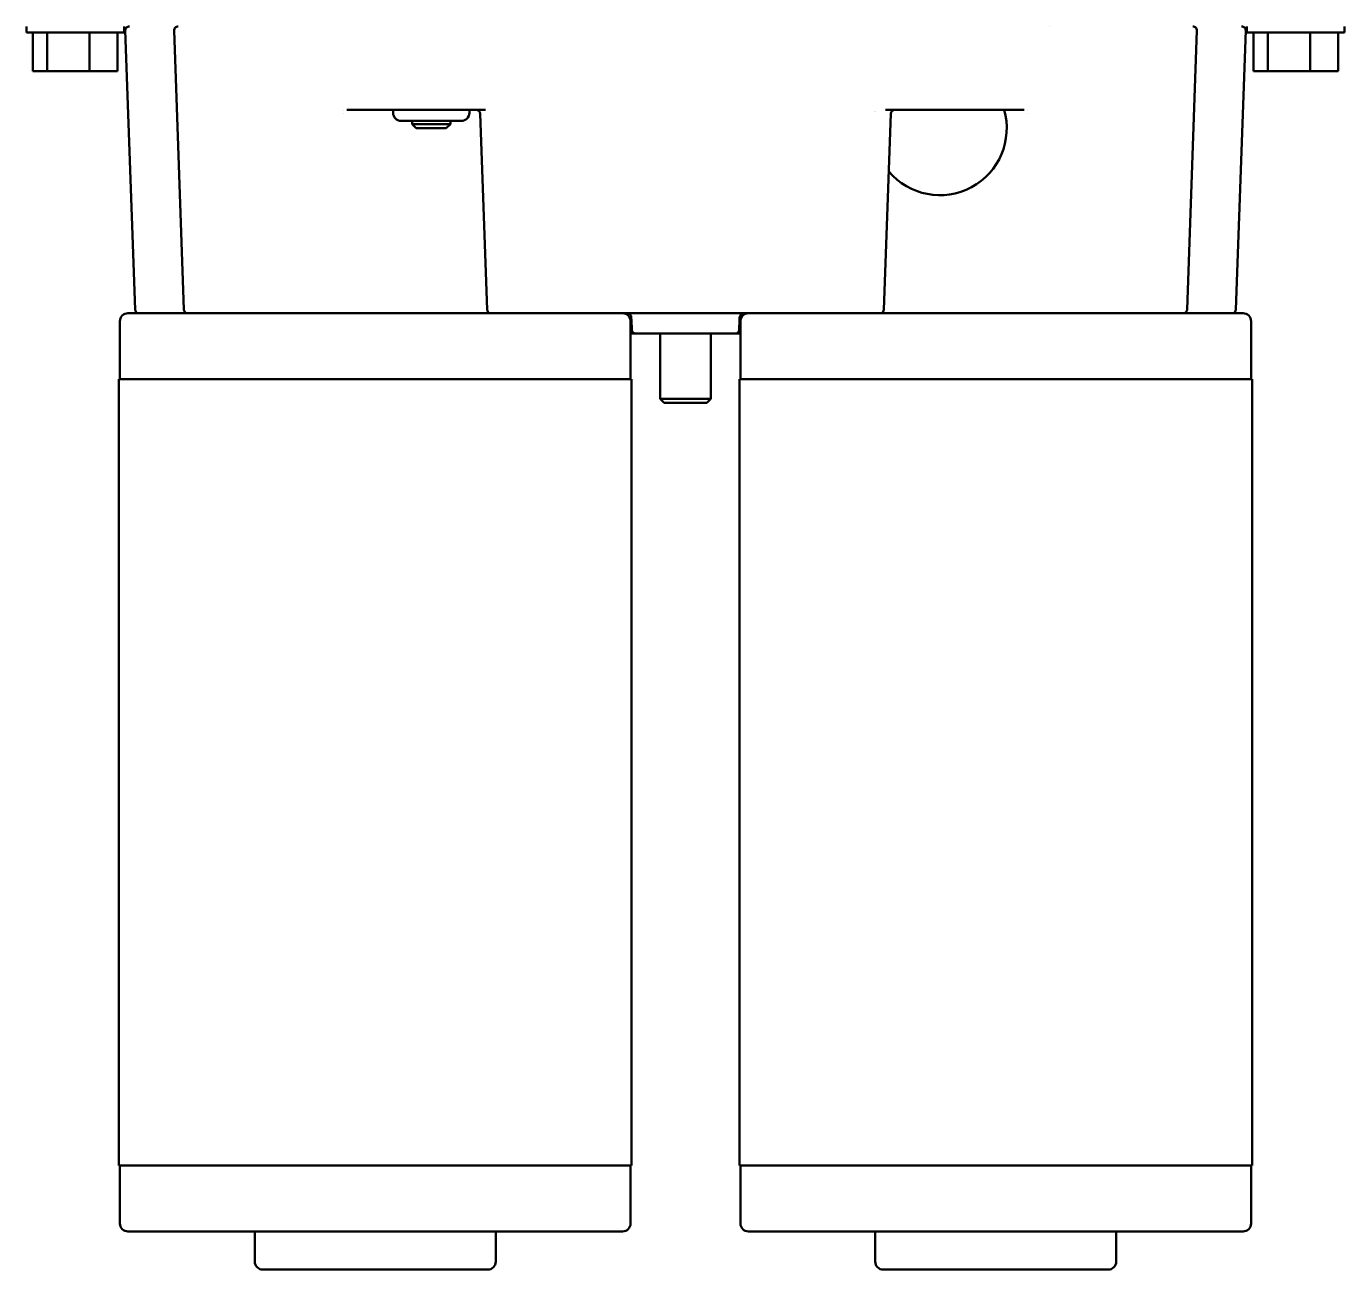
# Model space of a CAD drawing. Header units: inches. Extents: x 7.8 to 84, y 3.4 to 72.4.
# Drawn here: x 20.58 to 27.06, y 62.48 to 68.58 of the extents above; entities that cross this region are included whole.
import ezdxf

# ---------------------------------------------------------------- set-up
doc = ezdxf.new("R2010")
doc.units = ezdxf.units.IN
doc.header["$MEASUREMENT"] = 0
doc.layers.add('Visible (ANSI)', color=7, linetype='Continuous', lineweight=50)

msp = doc.modelspace()

# ---------------------------------------------------------------- linework, layer by layer
at = {"layer": 'Visible (ANSI)'}
for p, q in [((20.5846, 68.5848), (20.5846, 68.5548)), ((21.0646, 68.5848), (21.0646, 68.5548)), ((21.071, 68.5641), (21.1189, 67.1941)), ((21.311, 68.5641), (21.3589, 67.1941)), ((26.2902, 67.1941), (26.3381, 68.5641)), ((26.5302, 67.1941), (26.5781, 68.5641)), ((26.5846, 68.5848), (26.5846, 68.5548)), ((27.0646, 68.5848), (27.0646, 68.5548)), ((20.5846, 68.5548), (21.0646, 68.5548)), ((20.6164, 68.5548), (20.6164, 68.3648)), ((20.6864, 68.5548), (20.6864, 68.3648)), ((20.8946, 68.5548), (20.8946, 68.3648)), ((21.0328, 68.5548), (21.0328, 68.3648)), ((26.5846, 68.5548), (27.0646, 68.5548)), ((26.6164, 68.5548), (26.6164, 68.3648)), ((26.6864, 68.5548), (26.6864, 68.3648)), ((26.8946, 68.5548), (26.8946, 68.3648)), ((27.0328, 68.5548), (27.0328, 68.3648)), ((20.6864, 68.3648), (20.6164, 68.3648)), ((20.8946, 68.3648), (20.6864, 68.3648)), ((21.0328, 68.3648), (20.8946, 68.3648)), ((26.6864, 68.3648), (26.6164, 68.3648)), ((26.8946, 68.3648), (26.6864, 68.3648)), ((27.0328, 68.3648), (26.8946, 68.3648)), ((22.1421, 68.1717), (22.1421, 68.1716)), ((22.16, 68.1748), (22.2696, 68.1748)), ((22.3871, 68.1598), (22.3871, 68.1748)), ((22.5746, 68.1748), (22.8417, 68.1748)), ((22.7621, 68.1598), (22.7621, 68.1748)), ((24.8074, 68.1748), (25.0746, 68.1748)), ((25.3795, 68.1748), (25.4891, 68.1748)), ((25.507, 68.1717), (25.507, 68.1716)), ((22.1421, 68.1557), (22.1421, 68.1557)), ((22.4264, 68.1204), (22.7227, 68.1204)), ((22.4806, 68.1048), (22.4806, 68.1204)), ((22.6686, 68.1048), (22.4806, 68.1048)), ((22.5006, 68.0848), (22.4806, 68.1048)), ((22.6486, 68.0848), (22.6686, 68.1048)), ((22.6686, 68.1048), (22.6686, 68.1204)), ((22.8489, 67.1941), (22.8153, 68.1555)), ((24.8002, 67.1941), (24.8338, 68.1555)), ((25.507, 68.1557), (25.507, 68.1557)), ((22.5006, 68.0848), (22.6486, 68.0848)), ((21.0446, 67.1355), (21.0446, 66.8508)), ((22.1228, 67.1748), (21.0839, 67.1748)), ((22.1553, 67.1748), (22.1228, 67.1748)), ((22.5746, 67.1748), (22.2551, 67.1748)), ((24.6753, 67.1748), (22.9738, 67.1748)), ((23.5546, 67.1355), (23.5546, 66.8508)), ((24.0946, 67.1355), (24.0946, 66.8508)), ((25.394, 67.1748), (25.0746, 67.1748)), ((25.5264, 67.1748), (25.4938, 67.1748)), ((26.5652, 67.1748), (25.5264, 67.1748)), ((26.6046, 67.1355), (26.6046, 66.8508)), ((23.5546, 67.0748), (23.5806, 67.0748)), ((23.6429, 67.0748), (24.0062, 67.0748)), ((23.7001, 66.7548), (23.7001, 67.0748)), ((23.9491, 66.7548), (23.9491, 67.0748)), ((24.0685, 67.0748), (24.0946, 67.0748)), ((21.0396, 66.8508), (23.5596, 66.8508)), ((21.0396, 66.8508), (21.0396, 62.9868)), ((23.5596, 66.8508), (23.5596, 62.9868)), ((24.0896, 66.8508), (26.6096, 66.8508)), ((24.0896, 66.8508), (24.0896, 62.9868)), ((26.6096, 66.8508), (26.6096, 62.9868)), ((23.9491, 66.7548), (23.7001, 66.7548)), ((23.7201, 66.7348), (23.7001, 66.7548)), ((23.9291, 66.7348), (23.9491, 66.7548)), ((23.7201, 66.7348), (23.9291, 66.7348)), ((21.0396, 62.9868), (23.5596, 62.9868)), ((21.0446, 62.7022), (21.0446, 62.9868)), ((23.5546, 62.7022), (23.5546, 62.9868)), ((24.0896, 62.9868), (26.6096, 62.9868)), ((24.0946, 62.7022), (24.0946, 62.9868)), ((26.6046, 62.7022), (26.6046, 62.9868)), ((21.0839, 62.6628), (23.5152, 62.6628)), ((21.7076, 62.5147), (21.7076, 62.6628)), ((22.8916, 62.5147), (22.8916, 62.6628)), ((24.1339, 62.6628), (26.5652, 62.6628)), ((24.7576, 62.5147), (24.7576, 62.6628)), ((25.9416, 62.5147), (25.9416, 62.6628)), ((21.7469, 62.4753), (22.8522, 62.4753)), ((24.7969, 62.4753), (25.9022, 62.4753))]:
    msp.add_line(p, q, dxfattribs=at)
for centre, radius, start, end in [((21.091, 68.5648), 0.02, 90, 182), ((21.331, 68.5648), 0.02, 90, 182), ((26.3181, 68.5648), 0.02, 358, 90), ((26.5581, 68.5648), 0.02, 358, 90), ((22.7953, 68.1548), 0.02, 2, 90), ((25.0746, 68.0845), 0.329, 220.35775, 15.93068), ((24.8538, 68.1548), 0.02, 90, 178), ((22.4264, 68.1598), 0.0394, 180, 270), ((22.7227, 68.1598), 0.0394, 270, 0), ((25.0746, 68.0845), 0.329, 165.42939, 165.43004), ((21.0839, 67.1355), 0.0394, 90, 180), ((21.1389, 67.1948), 0.02, 182, 270), ((21.3789, 67.1948), 0.02, 182, 270), ((22.8689, 67.1948), 0.02, 182, 270), ((23.5152, 67.1355), 0.0394, 0, 90), ((24.1339, 67.1355), 0.0394, 90, 180), ((24.7802, 67.1948), 0.02, 270, 358), ((26.2702, 67.1948), 0.02, 270, 358), ((26.5102, 67.1948), 0.02, 270, 358), ((26.5652, 67.1355), 0.0394, 0, 90), ((21.0839, 62.7022), 0.0394, 180, 270), ((23.5152, 62.7022), 0.0394, 270, 0), ((24.1339, 62.7022), 0.0394, 180, 270), ((26.5652, 62.7022), 0.0394, 270, 0), ((21.7469, 62.5147), 0.0394, 180, 270), ((22.8522, 62.5147), 0.0394, 270, 0), ((24.7969, 62.5147), 0.0394, 180, 270), ((25.9022, 62.5147), 0.0394, 270, 0)]:
    msp.add_arc(centre, radius, start, end, dxfattribs=at)
for start_param, end_param in [(5.972862, 5.975382), (5.979787, 5.981651)]:
    msp.add_ellipse((25.3496, 68.5848), major_axis=(0.2785, 0), ratio=0.00001, start_param=start_param, end_param=end_param, dxfattribs=at)
for points, knots in [([(22.5746, 68.1748), (22.5426, 68.1748), (22.5113, 68.1748), (22.4808, 68.1748), (22.4798, 68.1748), (22.4789, 68.1748), (22.4779, 68.1748), (22.4448, 68.1748), (22.4141, 68.1748), (22.386, 68.1748), (22.3588, 68.1748), (22.3353, 68.1748), (22.3155, 68.1748), (22.3149, 68.1748), (22.3142, 68.1748), (22.3136, 68.1748), (22.2944, 68.1748), (22.2798, 68.1748), (22.2696, 68.1748)], [0, 0, 0, 0, 0.242188, 0.242188, 0.242188, 0.25, 0.25, 0.25, 0.5, 0.5, 0.5, 0.742187, 0.742187, 0.742187, 0.75, 0.75, 0.75, 1, 1, 1, 1]), ([(25.3795, 68.1748), (25.3697, 68.1748), (25.3556, 68.1748), (25.3373, 68.1748), (25.3367, 68.1748), (25.3362, 68.1748), (25.3355, 68.1748), (25.3154, 68.1748), (25.2912, 68.1748), (25.2631, 68.1748), (25.2359, 68.1748), (25.2063, 68.1748), (25.1744, 68.1748), (25.1733, 68.1748), (25.1722, 68.1748), (25.1713, 68.1748), (25.1398, 68.1748), (25.1076, 68.1748), (25.0746, 68.1748)], [0, 0, 0, 0, 0.242187, 0.242187, 0.242187, 0.25, 0.25, 0.25, 0.5, 0.5, 0.5, 0.742187, 0.742187, 0.742187, 0.75, 0.75, 0.75, 1, 1, 1, 1]), ([(22.2551, 67.1748), (22.2457, 67.1748), (22.2364, 67.1748), (22.2274, 67.1748), (22.2261, 67.1748), (22.2248, 67.1748), (22.2235, 67.1748), (22.2232, 67.1748), (22.223, 67.1748), (22.2227, 67.1748), (22.2122, 67.1748), (22.2024, 67.1748), (22.1934, 67.1748), (22.1854, 67.1748), (22.1783, 67.1748), (22.1723, 67.1748), (22.1716, 67.1748), (22.1709, 67.1748), (22.1702, 67.1748), (22.17, 67.1748), (22.1699, 67.1748), (22.1697, 67.1748), (22.1635, 67.1748), (22.1586, 67.1748), (22.1553, 67.1748)], [0, 0, 0, 0, 0.21875, 0.21875, 0.21875, 0.25, 0.25, 0.25, 0.256123, 0.256123, 0.256123, 0.5, 0.5, 0.5, 0.71875, 0.71875, 0.71875, 0.743677, 0.743677, 0.743677, 0.75, 0.75, 0.75, 1, 1, 1, 1]), ([(22.8689, 67.1748), (22.8689, 67.1748), (22.8674, 67.1748), (22.8646, 67.1748), (22.8644, 67.1748), (22.8642, 67.1748), (22.864, 67.1748), (22.8607, 67.1748), (22.8559, 67.1748), (22.8495, 67.1748), (22.8491, 67.1748), (22.8487, 67.1748), (22.8482, 67.1748), (22.8418, 67.1748), (22.834, 67.1748), (22.8249, 67.1748), (22.8236, 67.1748), (22.8223, 67.1748), (22.8209, 67.1748), (22.8098, 67.1748), (22.797, 67.1748), (22.7827, 67.1748), (22.7701, 67.1748), (22.7565, 67.1748), (22.7419, 67.1748), (22.7398, 67.1748), (22.7377, 67.1748), (22.7356, 67.1748), (22.72, 67.1748), (22.7036, 67.1748), (22.6864, 67.1748), (22.6852, 67.1748), (22.684, 67.1748), (22.6829, 67.1748), (22.6663, 67.1748), (22.6492, 67.1748), (22.6316, 67.1748), (22.6305, 67.1748), (22.6292, 67.1748), (22.6281, 67.1748), (22.6104, 67.1748), (22.5926, 67.1748), (22.5746, 67.1748)], [0, 0, 0, 0, 0.117187, 0.117187, 0.117187, 0.125, 0.125, 0.125, 0.242188, 0.242188, 0.242188, 0.25, 0.25, 0.25, 0.359375, 0.359375, 0.359375, 0.375, 0.375, 0.375, 0.5, 0.5, 0.5, 0.609375, 0.609375, 0.609375, 0.625, 0.625, 0.625, 0.742188, 0.742188, 0.742188, 0.75, 0.75, 0.75, 0.867188, 0.867188, 0.867188, 0.875, 0.875, 0.875, 1, 1, 1, 1]), ([(22.9738, 67.1748), (22.9613, 67.1748), (22.9492, 67.1748), (22.9375, 67.1748), (22.9367, 67.1748), (22.936, 67.1748), (22.9352, 67.1748), (22.9347, 67.1748), (22.9342, 67.1748), (22.9336, 67.1748), (22.9208, 67.1748), (22.9094, 67.1748), (22.8996, 67.1748), (22.89, 67.1748), (22.8826, 67.1748), (22.8773, 67.1748), (22.8771, 67.1748), (22.877, 67.1748), (22.8769, 67.1748), (22.8766, 67.1748), (22.8764, 67.1748), (22.8762, 67.1748), (22.8713, 67.1748), (22.8689, 67.1748), (22.8689, 67.1748)], [0, 0, 0, 0, 0.234375, 0.234375, 0.234375, 0.25, 0.25, 0.25, 0.259508, 0.259508, 0.259508, 0.5, 0.5, 0.5, 0.734375, 0.734375, 0.734375, 0.740393, 0.740393, 0.740393, 0.75, 0.75, 0.75, 1, 1, 1, 1]), ([(23.5583, 67.1556), (23.5582, 67.1577), (23.5578, 67.1598), (23.5563, 67.1638), (23.5552, 67.1657), (23.5525, 67.1691), (23.5508, 67.1706), (23.5472, 67.1729), (23.5451, 67.1738), (23.5415, 67.1746), (23.5399, 67.1748), (23.5383, 67.1748)], [0.00000963, 0.00000963, 0.00000963, 0.00000963, 0.01598699, 0.01598699, 0.03256888, 0.03256888, 0.04910389, 0.04910389, 0.06553461, 0.06553461, 0.07757798, 0.07757798, 0.07757798, 0.07757798]), ([(24.1108, 67.1748), (24.1086, 67.1748), (24.1065, 67.1745), (24.1024, 67.1731), (24.1004, 67.172), (24.097, 67.1694), (24.0954, 67.1678), (24.093, 67.1642), (24.0921, 67.1622), (24.0911, 67.1586), (24.0909, 67.1571), (24.0908, 67.1556)], [0, 0, 0, 0, 0.016401, 0.016401, 0.032919, 0.032919, 0.0494324, 0.0494324, 0.06594536, 0.06594536, 0.07758748, 0.07758748, 0.07758748, 0.07758748]), ([(24.7802, 67.1748), (24.7802, 67.1748), (24.7781, 67.1748), (24.7738, 67.1748), (24.7735, 67.1748), (24.7732, 67.1748), (24.7729, 67.1748), (24.7727, 67.1748), (24.7725, 67.1748), (24.7723, 67.1748), (24.767, 67.1748), (24.7594, 67.1748), (24.7495, 67.1748), (24.7399, 67.1748), (24.7289, 67.1748), (24.7165, 67.1748), (24.7161, 67.1748), (24.7158, 67.1748), (24.7155, 67.1748), (24.715, 67.1748), (24.7144, 67.1748), (24.7139, 67.1748), (24.7016, 67.1748), (24.6887, 67.1748), (24.6753, 67.1748)], [0, 0, 0, 0, 0.234375, 0.234375, 0.234375, 0.25, 0.25, 0.25, 0.259508, 0.259508, 0.259508, 0.5, 0.5, 0.5, 0.734375, 0.734375, 0.734375, 0.740393, 0.740393, 0.740393, 0.75, 0.75, 0.75, 1, 1, 1, 1]), ([(25.0746, 67.1748), (25.0577, 67.1748), (25.0409, 67.1748), (25.0243, 67.1748), (25.0232, 67.1748), (25.0222, 67.1748), (25.021, 67.1748), (25.0034, 67.1748), (24.9863, 67.1748), (24.9696, 67.1748), (24.9684, 67.1748), (24.9674, 67.1748), (24.9662, 67.1748), (24.9501, 67.1748), (24.9346, 67.1748), (24.9198, 67.1748), (24.9177, 67.1748), (24.9156, 67.1748), (24.9135, 67.1748), (24.8965, 67.1748), (24.8808, 67.1748), (24.8665, 67.1748), (24.8539, 67.1748), (24.8426, 67.1748), (24.8325, 67.1748), (24.831, 67.1748), (24.8296, 67.1748), (24.8282, 67.1748), (24.818, 67.1748), (24.8094, 67.1748), (24.8023, 67.1748), (24.8018, 67.1748), (24.8014, 67.1748), (24.8009, 67.1748), (24.7943, 67.1748), (24.7893, 67.1748), (24.7858, 67.1748), (24.7856, 67.1748), (24.7854, 67.1748), (24.7852, 67.1748), (24.7819, 67.1748), (24.7803, 67.1748), (24.7802, 67.1748)], [0, 0, 0, 0, 0.117187, 0.117187, 0.117187, 0.125, 0.125, 0.125, 0.242187, 0.242187, 0.242187, 0.25, 0.25, 0.25, 0.359375, 0.359375, 0.359375, 0.375, 0.375, 0.375, 0.5, 0.5, 0.5, 0.609375, 0.609375, 0.609375, 0.625, 0.625, 0.625, 0.742187, 0.742187, 0.742187, 0.75, 0.75, 0.75, 0.867187, 0.867187, 0.867187, 0.875, 0.875, 0.875, 1, 1, 1, 1]), ([(25.4938, 67.1748), (25.4909, 67.1748), (25.4868, 67.1748), (25.4817, 67.1748), (25.4809, 67.1748), (25.4802, 67.1748), (25.4794, 67.1748), (25.4792, 67.1748), (25.4791, 67.1748), (25.4789, 67.1748), (25.4724, 67.1748), (25.4647, 67.1748), (25.4557, 67.1748), (25.4477, 67.1748), (25.439, 67.1748), (25.4297, 67.1748), (25.4286, 67.1748), (25.4275, 67.1748), (25.4264, 67.1748), (25.4262, 67.1748), (25.4259, 67.1748), (25.4256, 67.1748), (25.4154, 67.1748), (25.4048, 67.1748), (25.394, 67.1748)], [0, 0, 0, 0, 0.21875, 0.21875, 0.21875, 0.25, 0.25, 0.25, 0.256123, 0.256123, 0.256123, 0.5, 0.5, 0.5, 0.71875, 0.71875, 0.71875, 0.743677, 0.743677, 0.743677, 0.75, 0.75, 0.75, 1, 1, 1, 1]), ([(23.5806, 67.0748), (23.5796, 67.0748), (23.5787, 67.0749), (23.5768, 67.0752), (23.5759, 67.0754), (23.5728, 67.0763), (23.5707, 67.0773), (23.567, 67.08), (23.5653, 67.0817), (23.5627, 67.0855), (23.5618, 67.0876), (23.5609, 67.0912), (23.5607, 67.0927), (23.5606, 67.0941)], [0, 0, 0, 0, 0.0072556, 0.0072556, 0.01436545, 0.01436545, 0.03183949, 0.03183949, 0.04931349, 0.04931349, 0.06678744, 0.06678744, 0.07759242, 0.07759242, 0.07759242, 0.07759242]), ([(23.5806, 67.0748), (23.5811, 67.0748), (23.582, 67.0748), (23.5863, 67.0748), (23.5885, 67.0748), (23.5934, 67.0748), (23.5963, 67.0748), (23.6059, 67.0748), (23.6134, 67.0748), (23.6286, 67.0748), (23.6362, 67.0748), (23.6429, 67.0748)], [0.0440166, 0.0440166, 0.0440166, 0.0440166, 0.25, 0.25, 0.375, 0.375, 0.5, 0.5, 0.75, 0.75, 1, 1, 1, 1]), ([(24.0062, 67.0748), (24.0128, 67.0748), (24.0205, 67.0748), (24.0319, 67.0748), (24.0357, 67.0748), (24.0429, 67.0748), (24.0464, 67.0748), (24.0559, 67.0748), (24.0611, 67.0748), (24.0671, 67.0748), (24.068, 67.0748), (24.0685, 67.0748)], [0, 0, 0, 0, 0.25, 0.25, 0.375, 0.375, 0.5, 0.5, 0.75, 0.75, 0.9558568, 0.9558568, 0.9558568, 0.9558568]), ([(24.0885, 67.0941), (24.0884, 67.0919), (24.088, 67.0898), (24.0865, 67.0857), (24.0854, 67.0838), (24.0826, 67.0805), (24.0809, 67.079), (24.0773, 67.0767), (24.0752, 67.0758), (24.0724, 67.0752), (24.0716, 67.075), (24.0701, 67.0749), (24.0693, 67.0748), (24.0685, 67.0748)], [0.00001088, 0.00001088, 0.00001088, 0.00001088, 0.01639996, 0.01639996, 0.03291675, 0.03291675, 0.04942884, 0.04942884, 0.06594079, 0.06594079, 0.07173527, 0.07173527, 0.07760768, 0.07760768, 0.07760768, 0.07760768])]:
    msp.add_open_spline(points, degree=3, knots=knots, dxfattribs=at)
for points in [[(23.5606, 67.0941), (23.5598, 67.1146), (23.5591, 67.1351), (23.5583, 67.1556)], [(24.0908, 67.1556), (24.0901, 67.1351), (24.0893, 67.1146), (24.0885, 67.0941)], [(24.0908, 67.1556), (24.0908, 67.1556), (24.0908, 67.1556), (24.0908, 67.1556)]]:
    msp.add_open_spline(points, degree=3, dxfattribs=at)

doc.saveas('drawing.dxf')
